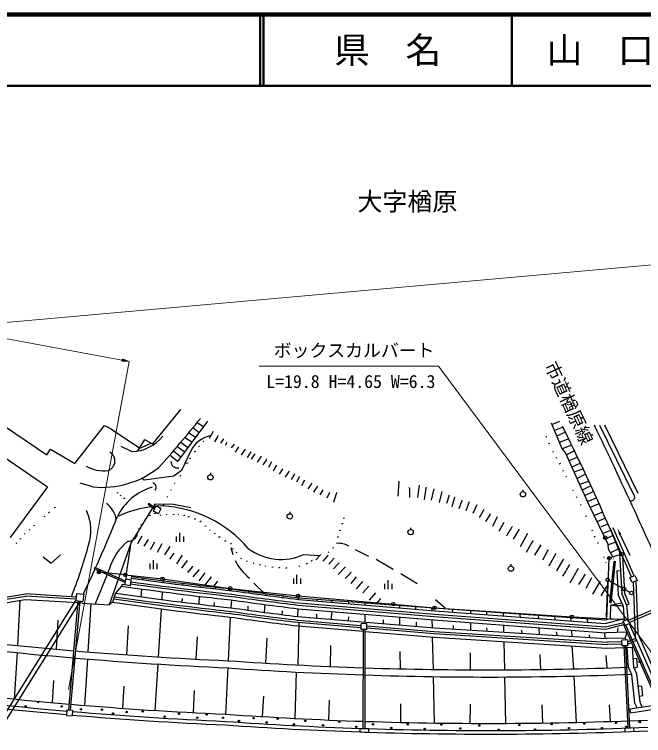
# Model space of a CAD drawing. Units: millimetres, scale not verified. Extents: x 40004 to 680061, y 20002 to 380034.
# Drawn here: x 263384 to 351495, y 279002 to 380034 of the extents above; entities that cross this region are included whole.
import ezdxf
from ezdxf.enums import TextEntityAlignment as Align

# ---------------------------------------------------------------- set-up
doc = ezdxf.new("R2010")
doc.units = ezdxf.units.MM
doc.header["$LTSCALE"] = 1000.09
doc.header["$PDMODE"] = 32
doc.header["$PDSIZE"] = 500
for name, color, linetype, lineweight in [('M-BGD', 7, 'Continuous', 25), ('M-BMK-ROW', 30, 'Continuous', 25), ('M-STR-HTXT', 7, 'Continuous', 13), ('M-TTL', 2, 'Continuous', 140), ('M-TTL-LINE', 7, 'Continuous', 50), ('M-TTL-TXT', 7, 'Continuous', 50)]:
    doc.layers.add(name, color=color, linetype=linetype, lineweight=lineweight)
doc.layers.add('M-BMK-HTXT', color=7, linetype='Continuous')
doc.styles.add('ＭＳ ゴシック', font='')
doc.styles.get('ＭＳ ゴシック').set_extended_font_data('MS Gothic')

msp = doc.modelspace()

# ---------------------------------------------------------------- hatches: boundary and pattern name
at = {"layer": 'M-BGD'}
msp.add_hatch(color=256, dxfattribs=at).paths.add_polyline_path([(348087, 307068), (347824, 308047), (348391, 307207)])
at = {"layer": 'M-STR-HTXT'}
msp.add_hatch(color=256, dxfattribs=at).paths.add_polyline_path([(279455, 331427), (278442, 331445), (278502, 331773)])

# ---------------------------------------------------------------- linework, layer by layer
at = {"layer": 'M-BGD'}
for p, q in [((286655, 324693), (282705, 319868)), ((254546, 323092), (268000, 313847)), ((260700, 323258), (263559, 321298)), ((271827, 317135), (276005, 322426)), ((276005, 322426), (276854, 322012)), ((290412, 323033), (286219, 317410)), ((288978, 322860), (289883, 322323)), ((338534, 322835), (340052, 319202)), ((338632, 322601), (339781, 323059)), ((345340, 322513), (350034, 312862)), ((346019, 322538), (350671, 312980)), ((263559, 321298), (267902, 318321)), ((276854, 322012), (280955, 319274)), ((287791, 321419), (287913, 321367)), ((287913, 321367), (288754, 320809)), ((288358, 322104), (288539, 322027)), ((288539, 322027), (289248, 321473)), ((291239, 321600), (290672, 320622)), ((340208, 322204), (339000, 321722)), ((340544, 321524), (339320, 320955)), ((280689, 318886), (281628, 320499)), ((281628, 320499), (282880, 319766)), ((287272, 320798), (287347, 320731)), ((287347, 320731), (288249, 320132)), ((291804, 320868), (291403, 320161)), ((291875, 321033), (291804, 320868)), ((292665, 320596), (292240, 319948)), ((337802, 320902), (337943, 320890)), ((341015, 320566), (339701, 320042)), ((279775, 318803), (278326, 319523)), ((280955, 319274), (282530, 319971)), ((286188, 319520), (286297, 319423)), ((286297, 319423), (287226, 318759)), ((286704, 320125), (287680, 319369)), ((289209, 319491), (289327, 319538)), ((289811, 320210), (289929, 320257)), ((292959, 319688), (293195, 320124)), ((294138, 319817), (293725, 319310)), ((294732, 319365), (294307, 318717)), ((294826, 319471), (294732, 319365)), ((338202, 319899), (338379, 319970)), ((341433, 319708), (340081, 319168)), ((267902, 318321), (268433, 319130)), ((268433, 319130), (271827, 317135)), ((286219, 317410), (285126, 318291)), ((285647, 318891), (286710, 318068)), ((288077, 318902), (286789, 316132)), ((288607, 318772), (288784, 318843)), ((296405, 318597), (295980, 317949)), ((296476, 318762), (296405, 318597)), ((296945, 318354), (296520, 317705)), ((297040, 318460), (296945, 318354)), ((338790, 318767), (338908, 318814)), ((340052, 319202), (340571, 318589)), ((340571, 318589), (341795, 315864)), ((341828, 318890), (340678, 318350)), ((287899, 317806), (288076, 317876)), ((298619, 317586), (298194, 316938)), ((298690, 317751), (298619, 317586)), ((299397, 317349), (298960, 316560)), ((339261, 317929), (339379, 317976)), ((342261, 317987), (341057, 317506)), ((287278, 317183), (287733, 317193)), ((300069, 316865), (299632, 316076)), ((300880, 316286), (300455, 315638)), ((300974, 316392), (300880, 316286)), ((339673, 317068), (339909, 317162)), ((342650, 317166), (341454, 316622)), ((343023, 316377), (341786, 315883)), ((285727, 315367), (281576, 314804)), ((286789, 316132), (285727, 315367)), ((286529, 315413), (286706, 315484)), ((290838, 315818), (290838, 315568)), ((302553, 315518), (302128, 314870)), ((302624, 315683), (302553, 315518)), ((303331, 315282), (302895, 314492)), ((340191, 316113), (340309, 316160)), ((340698, 315358), (340603, 315252)), ((341795, 315864), (343854, 311216)), ((343380, 315612), (342180, 314996)), ((274371, 313843), (272591, 314363)), ((281576, 314804), (281195, 315049)), ((285785, 314365), (285903, 314412)), ((304003, 314798), (303566, 314008)), ((304993, 314373), (304922, 314208)), ((317148, 312523), (317268, 314622)), ((343819, 314666), (342550, 314160)), ((268000, 313847), (262775, 306754)), ((285278, 313410), (285396, 313457)), ((304922, 314208), (304497, 313559)), ((305842, 313959), (305287, 313122)), ((306596, 313440), (306136, 312709)), ((318612, 313825), (318694, 313619)), ((318694, 313619), (318728, 312333)), ((320074, 314101), (319813, 312356)), ((321005, 313652), (320756, 312049)), ((321017, 313794), (321005, 313652)), ((322137, 313557), (321747, 311965)), ((334598, 313433), (334598, 313183)), ((341580, 313317), (341698, 313364)), ((344131, 313988), (342903, 313364)), ((277778, 313015), (277896, 313062)), ((278202, 312637), (278320, 312684)), ((278709, 312224), (278886, 312295)), ((284770, 312455), (284888, 312502)), ((307504, 313050), (307126, 312284)), ((308459, 312884), (308069, 311635)), ((308530, 313049), (308459, 312884)), ((323245, 313179), (322890, 311670)), ((324259, 312694), (323904, 311527)), ((324989, 312234), (324635, 311067)), ((325060, 312399), (324989, 312234)), ((342134, 312444), (342040, 312338)), ((344500, 313180), (343238, 312608)), ((343597, 311797), (344892, 312314)), ((283070, 311409), (279750, 306070)), ((282217, 311534), (282097, 311375)), ((282963, 310721), (282097, 311375)), ((283084, 310880), (282217, 311534)), ((285659, 311391), (283070, 311409)), ((284274, 311300), (284345, 311465)), ((284331, 311157), (284274, 311300)), ((288108, 310915), (285659, 311391)), ((325980, 311809), (325637, 310783)), ((326050, 311974), (325980, 311809)), ((327088, 311772), (326580, 310476)), ((328160, 311312), (327605, 310133)), ((342758, 311394), (342664, 311288)), ((343854, 311216), (346480, 305838)), ((345265, 311483), (343975, 310969)), ((268142, 310264), (268319, 310334)), ((268968, 310935), (269145, 311006)), ((282843, 310444), (283204, 311157)), ((283557, 310082), (282843, 310444)), ((282976, 310098), (283212, 310193)), ((283918, 310796), (283204, 311157)), ((283557, 310082), (283918, 310796)), ((283719, 310805), (283896, 310876)), ((301940, 310340), (301940, 310090)), ((329032, 310497), (328466, 309519)), ((329103, 310662), (329032, 310497)), ((344525, 309843), (345772, 310341)), ((267552, 309686), (267670, 309733)), ((281654, 309298), (281831, 309368)), ((282268, 309816), (282445, 309887)), ((283813, 309885), (283931, 309933)), ((284673, 309956), (284791, 310003)), ((285558, 309967), (285735, 310037)), ((286301, 309990), (286419, 310037)), ((287055, 309812), (287232, 309883)), ((287727, 309670), (287904, 309741)), ((288611, 309339), (288788, 309410)), ((309423, 309440), (309600, 309511)), ((329952, 309907), (329361, 308988)), ((330023, 310072), (329952, 309907)), ((331013, 309647), (330328, 308280)), ((343358, 309719), (343535, 309790)), ((346156, 309470), (344970, 308930)), ((266078, 308414), (266254, 308485)), ((281076, 308520), (281312, 308614)), ((289554, 309032), (289342, 308879)), ((290037, 308336), (290214, 308406)), ((309379, 308694), (309202, 308623)), ((331943, 308856), (331211, 307607)), ((346520, 308634), (345523, 308236)), ((264874, 307319), (264779, 307212)), ((265429, 307813), (265605, 307884)), ((280938, 308009), (280761, 307938)), ((286548, 306153), (286548, 307403)), ((290732, 307793), (290850, 307840)), ((291404, 307309), (291522, 307356)), ((308879, 307719), (309056, 307790)), ((318872, 308128), (318872, 307878)), ((334089, 307935), (333227, 306497)), ((335232, 307297), (334193, 305447)), ((344253, 307820), (344300, 307702)), ((345753, 307325), (346890, 307779)), ((349803, 301239), (346881, 307963)), ((350169, 301399), (347248, 308122)), ((348239, 307138), (349553, 304256)), ((264154, 306553), (264331, 306623)), ((281228, 306940), (280626, 305879)), ((282100, 306467), (281510, 305548)), ((286047, 306903), (286047, 306153)), ((287048, 306903), (287048, 306153)), ((291958, 306778), (292253, 306895)), ((292854, 306246), (293030, 306317)), ((308631, 306800), (308808, 306870)), ((335903, 306129), (335065, 304632)), ((336033, 306318), (335903, 306129)), ((344570, 306853), (344747, 306924)), ((347213, 307025), (346141, 306531)), ((346491, 305705), (347589, 306143)), ((263647, 305940), (263764, 305987)), ((279750, 306070), (276674, 297337)), ((279022, 301383), (279750, 306070)), ((283008, 306078), (282406, 305017)), ((284045, 305876), (283372, 304651)), ((285153, 305498), (284398, 304308)), ((293797, 305939), (293643, 305810)), ((293690, 305350), (293949, 304359)), ((293902, 305161), (294079, 305231)), ((307934, 305291), (308111, 305362)), ((337094, 305715), (336232, 304278)), ((345100, 306039), (345088, 305898)), ((346480, 305838), (346538, 305177)), ((346538, 305177), (347176, 304007)), ((348004, 305156), (346846, 304613)), ((348063, 305247), (348432, 298884)), ((268514, 303165), (269836, 304308)), ((285730, 304566), (285116, 303706)), ((286874, 304270), (286059, 303057)), ((294456, 304630), (294574, 304677)), ((303924, 304374), (306169, 304215)), ((306318, 304373), (305598, 303607)), ((307214, 304183), (306553, 303441)), ((307308, 304289), (307214, 304183)), ((307344, 304714), (307462, 304761)), ((311105, 305053), (311270, 304982)), ((311270, 304982), (312968, 304155)), ((338048, 304866), (337340, 303557)), ((338119, 305031), (338048, 304866)), ((339215, 304511), (338211, 302743)), ((348467, 304415), (346694, 303856)), ((348526, 304185), (348828, 298978)), ((267418, 304027), (268514, 303165)), ((282841, 302338), (282841, 303588)), ((287581, 303527), (286778, 302455)), ((295045, 303839), (295186, 303827)), ((295893, 303426), (296011, 303473)), ((296931, 303225), (296836, 303119)), ((304241, 303065), (304477, 303160)), ((304961, 303489), (305138, 303560)), ((308157, 303876), (307401, 303027)), ((308840, 303191), (308746, 303085)), ((314040, 303694), (316433, 302325)), ((340158, 303520), (339296, 302082)), ((340287, 303708), (340158, 303520)), ((345924, 303975), (346042, 304022)), ((346206, 303267), (346324, 303314)), ((346353, 295274), (346694, 303856)), ((346748, 297623), (347382, 303414)), ((346947, 297601), (347579, 303380)), ((347319, 303784), (347302, 303777)), ((347382, 303414), (347579, 303380)), ((274638, 302567), (274555, 302385)), ((278861, 300431), (274555, 302385)), ((278943, 300613), (274638, 302567)), ((276685, 302392), (276429, 301754)), ((282341, 303088), (282341, 302338)), ((283341, 303088), (283341, 302338)), ((288276, 302642), (287638, 301841)), ((288370, 302748), (288276, 302642)), ((289242, 302276), (288357, 301239)), ((297673, 302906), (297850, 302976)), ((298487, 302752), (298605, 302799)), ((299442, 302586), (299619, 302656)), ((300432, 302503), (300609, 302573)), ((301399, 302478), (301576, 302549)), ((303274, 302748), (303392, 302795)), ((308746, 303085), (308085, 302343)), ((309641, 302554), (308732, 301576)), ((309736, 302660), (309641, 302554)), ((332918, 303014), (332918, 302764)), ((342314, 302398), (341146, 300359)), ((347746, 302082), (348245, 302111)), ((276354, 301568), (274707, 297458)), ((279022, 301382), (278964, 300917)), ((279754, 300793), (279820, 301272)), ((290055, 301780), (289194, 300684)), ((290951, 301249), (289995, 300047)), ((302947, 300272), (302947, 301522)), ((310431, 301775), (309711, 301009)), ((310501, 301940), (310431, 301775)), ((311267, 301220), (310477, 300289)), ((317493, 301722), (319768, 300306)), ((343304, 301631), (342383, 300169)), ((344200, 301099), (344129, 300934)), ((347746, 302082), (347938, 298765)), ((349574, 301138), (350279, 301447)), ((349882, 300433), (349574, 301138)), ((350279, 301447), (350588, 300742)), ((278489, 300175), (278400, 299921)), ((278840, 300127), (278489, 300175)), ((278840, 300127), (278964, 300917)), ((279630, 300002), (278840, 300127)), ((279754, 300793), (278964, 300917)), ((279630, 300002), (279754, 300793)), ((281345, 301064), (281321, 300830)), ((284224, 300448), (284238, 300684)), ((286922, 300346), (286914, 300109)), ((291811, 300635), (291186, 299813)), ((296917, 300348), (298421, 298910)), ((302447, 301022), (302447, 300272)), ((303447, 301022), (303447, 300272)), ((312128, 300606), (311242, 299570)), ((315231, 300273), (315231, 299523)), ((315731, 299523), (315731, 300773)), ((316231, 300273), (316231, 299523)), ((344129, 300934), (343421, 299626)), ((345414, 300627), (344351, 298835)), ((350588, 300742), (349882, 300433)), ((350039, 300501), (350297, 292875)), ((350433, 300674), (350680, 293371)), ((278400, 299921), (277555, 298936)), ((281190, 299536), (281080, 298448)), ((284074, 298053), (284142, 299148)), ((289342, 300053), (289330, 299816)), ((291536, 299797), (291516, 299561)), ((293804, 299543), (293792, 299306)), ((296204, 299213), (296191, 298977)), ((312917, 299828), (312162, 298979)), ((313011, 299934), (312917, 299828)), ((345554, 298563), (346416, 300001)), ((255289, 297296), (264982, 298858)), ((255337, 297000), (264986, 298555)), ((272024, 298396), (264982, 298858)), ((271982, 298097), (264986, 298555)), ((272097, 298928), (271960, 297937)), ((272097, 298928), (273088, 298791)), ((273088, 298791), (272951, 297801)), ((277555, 298936), (277114, 297685)), ((286853, 298193), (286838, 297704)), ((289261, 298515), (289203, 297418)), ((298541, 298902), (298527, 298666)), ((300985, 298588), (300972, 298352)), ((303148, 298082), (303155, 298320)), ((303159, 298081), (322248, 296491)), ((303165, 298318), (322123, 296895)), ((305720, 298126), (305716, 297868)), ((313930, 299001), (313045, 297965)), ((314661, 298199), (314077, 297507)), ((322372, 298063), (323727, 296895)), ((348624, 297199), (347938, 298765)), ((349124, 297303), (348432, 298884)), ((349490, 297463), (348828, 298978)), ((349371, 295159), (357313, 298624)), ((349497, 294832), (357438, 298297)), ((246271, 256717), (271995, 297933)), ((246882, 256632), (272646, 297843)), ((264900, 298035), (255099, 296407)), ((263863, 291617), (264197, 297918)), ((272305, 297604), (264900, 298035)), ((270982, 282602), (272329, 297880)), ((271221, 282580), (272569, 297864)), ((271960, 297937), (272951, 297801)), ((272891, 297570), (272545, 297590)), ((272891, 297570), (276674, 297337)), ((273710, 290720), (274135, 297493)), ((277114, 297685), (276674, 297337)), ((291353, 297648), (291312, 297172)), ((293796, 297997), (293702, 296904)), ((296092, 297148), (296061, 296579)), ((298448, 297365), (298382, 296270)), ((303128, 297279), (322181, 295694)), ((303146, 297579), (322206, 295993)), ((307836, 297968), (307828, 297692)), ((310183, 297791), (310178, 297496)), ((312483, 297304), (312483, 297619)), ((317312, 297256), (317315, 296902)), ((319559, 297088), (319573, 296714)), ((346748, 297623), (346947, 297601)), ((346845, 297266), (346795, 295358)), ((346845, 297266), (348441, 297616)), ((348624, 297199), (348789, 295114)), ((349099, 297360), (349276, 295327)), ((349124, 297303), (349490, 297463)), ((283570, 290008), (283960, 296757)), ((300867, 296466), (300839, 295955)), ((303086, 295676), (303115, 296777)), ((303125, 296776), (322140, 295195)), ((305683, 296032), (305673, 295463)), ((307793, 296388), (307763, 295291)), ((321873, 296522), (321864, 296915)), ((322123, 296895), (341330, 295566)), ((322248, 296491), (346133, 294723)), ((324700, 296717), (324719, 296308)), ((327260, 296540), (327258, 296120)), ((329506, 296384), (329508, 295954)), ((331873, 295779), (331863, 296221)), ((334140, 296063), (334193, 295607)), ((269446, 295177), (269231, 291097)), ((293617, 295604), (293327, 289485)), ((303082, 295173), (311948, 294442)), ((303096, 295675), (322199, 294101)), ((310153, 295638), (310145, 295094)), ((312484, 294901), (312484, 295998)), ((315030, 295200), (315035, 294691)), ((317326, 295595), (317336, 294502)), ((321926, 294123), (321902, 295215)), ((322140, 295195), (346247, 293411)), ((322181, 295694), (346213, 293915)), ((322206, 295993), (346162, 294220)), ((336752, 295883), (336769, 295416)), ((339002, 295727), (339062, 295247)), ((341357, 295077), (341331, 295566)), ((341331, 295566), (346189, 295229)), ((343574, 295410), (343642, 294908)), ((346133, 294723), (348604, 295351)), ((346189, 295229), (346796, 295384)), ((348646, 295052), (349287, 295332)), ((348926, 294410), (348646, 295052)), ((349287, 295332), (349568, 294691)), ((279302, 294388), (279087, 290308)), ((303061, 294370), (312248, 293613)), ((303074, 294872), (311955, 294140)), ((303125, 288889), (303278, 294809)), ((312743, 294682), (311943, 294665)), ((311961, 293865), (311943, 294665)), ((312760, 293883), (312743, 294682)), ((312750, 294376), (322186, 293599)), ((312756, 294074), (322178, 293297)), ((319638, 294875), (319658, 294310)), ((322199, 294101), (346273, 292580)), ((324806, 294441), (324829, 293935)), ((327252, 294817), (327247, 293782)), ((329518, 294084), (329521, 293638)), ((331924, 293487), (331902, 294473)), ((336819, 294109), (336855, 293175)), ((346157, 294214), (348727, 294866)), ((346230, 293923), (348849, 294588)), ((347862, 293434), (347959, 294095)), ((353648, 283354), (348734, 294511)), ((349568, 294691), (348926, 294410)), ((353523, 284130), (349009, 294447)), ((353964, 284493), (349513, 294667)), ((312760, 293883), (311961, 293865)), ((312246, 279990), (312248, 293872)), ((312486, 279990), (312488, 293877)), ((312488, 293593), (322165, 292795)), ((322178, 293297), (346408, 291767)), ((322186, 293599), (346425, 292068)), ((334406, 293777), (334458, 293326)), ((339272, 293549), (339338, 293018)), ((341475, 292883), (341427, 293768)), ((343880, 293132), (343935, 292728)), ((346009, 293429), (346065, 292593)), ((349182, 293495), (346247, 293411)), ((348924, 292656), (349182, 293495)), ((354388, 284895), (350680, 293371)), ((288961, 292841), (288796, 289706)), ((298746, 292664), (298534, 289145)), ((322056, 288263), (321955, 292813)), ((322165, 292795), (346315, 291270)), ((332042, 288211), (331953, 292177)), ((348924, 292656), (346273, 292580)), ((348475, 292126), (346425, 292068)), ((349271, 292394), (348471, 292376)), ((348488, 291576), (348471, 292376)), ((348924, 292656), (349028, 292388)), ((349288, 291594), (349271, 292394)), ((349276, 292156), (350397, 292646)), ((349283, 291831), (350517, 292372)), ((307663, 291600), (307584, 288680)), ((341717, 288344), (341482, 291575)), ((346315, 291270), (349929, 291365)), ((348484, 291826), (346408, 291767)), ((349288, 291594), (348488, 291576)), ((349351, 280070), (348762, 291582)), ((349591, 280079), (349002, 291588)), ((349381, 288577), (349177, 291345)), ((349929, 291365), (350089, 291435)), ((350133, 288606), (349929, 291365)), ((350133, 288606), (349929, 291365)), ((263393, 284126), (263800, 290618)), ((317369, 290795), (317390, 288353)), ((327231, 290597), (327219, 288212)), ((336962, 290361), (337042, 288257)), ((346223, 290214), (346339, 288471)), ((273241, 283233), (273648, 289721)), ((283101, 282522), (283507, 289010)), ((350547, 289797), (350048, 289760)), ((350625, 288729), (350547, 289797)), ((293266, 288539), (292956, 281997)), ((349849, 287513), (349381, 288577)), ((350566, 287622), (350133, 288606)), ((350204, 288445), (350662, 288646)), ((350662, 288646), (350625, 288729)), ((302715, 281403), (302884, 287901)), ((322222, 280760), (322078, 287263)), ((332209, 280711), (332064, 287211)), ((342117, 280851), (341770, 287345)), ((350283, 283552), (349849, 287513)), ((351000, 283661), (350566, 287622)), ((268842, 286704), (268679, 283624)), ((278698, 285915), (278535, 282829)), ((288563, 285297), (288400, 282216)), ((349561, 282734), (364873, 285058)), ((351256, 285919), (350759, 285865)), ((351401, 284594), (351256, 285919)), ((298254, 284515), (298082, 281662)), ((307456, 283947), (307381, 281183)), ((349644, 282190), (364956, 284514)), ((350904, 284539), (351401, 284594)), ((317434, 283427), (317457, 280850)), ((327196, 283410), (327182, 280712)), ((337230, 283306), (337327, 280760)), ((346681, 283326), (346837, 280983)), ((350575, 282888), (350283, 283552)), ((351292, 282997), (351000, 283661)), ((270729, 282626), (270654, 281830)), ((270729, 282626), (271525, 282551)), ((271525, 282551), (271450, 281754)), ((349561, 282732), (349644, 282188)), ((270654, 281830), (271450, 281754)), ((311772, 280016), (311753, 279518)), ((312971, 279970), (312952, 279472)), ((348852, 280051), (348877, 279552)), ((350091, 280098), (350116, 279598))]:
    msp.add_line(p, q, dxfattribs=at)
for centre, radius in [((290838, 315193), 375), ((334598, 312807), 375), ((301940, 309715), 375), ((318872, 307503), 375), ((332918, 302389), 375), ((350940, 289333), 100), ((264949, 283118), 100), ((266750, 283715), 100), ((269986, 283087), 100), ((272693, 282678), 100), ((275630, 282632), 100), ((277181, 282111), 100), ((279091, 282303), 100), ((281347, 282390), 100), ((286413, 282058), 100), ((290299, 281967), 100), ((284432, 281652), 100), ((288989, 281502), 100), ((292582, 281498), 100), ((294836, 281050), 100), ((296871, 281438), 100), ((298687, 280852), 100), ((300247, 281352), 100), ((304111, 281054), 100), ((308865, 280957), 100), ((347648, 280777), 100), ((350971, 280887), 100), ((302522, 280576), 100), ((306590, 280459), 100), ((311286, 280227), 100), ((313606, 280579), 100), ((316150, 280070), 100), ((318474, 280575), 100), ((320856, 279942), 100), ((323167, 280547), 100), ((325817, 280002), 100), ((328512, 280406), 100), ((331194, 279815), 100), ((334083, 280475), 100), ((336287, 279842), 100), ((338626, 280604), 100), ((341048, 280053), 100), ((343176, 280683), 100), ((345687, 280042), 100), ((349074, 280238), 100)]:
    msp.add_circle(centre, radius, dxfattribs=at)
for centre, radius, start, end in [((151414, 434929), 177435, 318.16024, 321.06599), ((78814, 192352), 291870, 22.56941, 26.44324), ((-340268, -6565), 759823, 23.66069, 25.66217), ((279722, 324463), 5660, 270.53763, 321.88358), ((291682, 317062), 4048, 100.96456, 152.9627), ((276062, 317463), 1402, 289.51838, 60.86224), ((308402, 310122), 15570, 144.60226, 148.29748), ((286199, 317401), 896, 176.59412, 284.53937), ((310616, 309110), 15570, 144.60226, 148.29748), ((275938, 321408), 5300, 241.61695, 276.42236), ((275651, 326503), 12725, 264.22505, 308.69079), ((314550, 307042), 15570, 144.60226, 148.29748), ((282586, 313761), 655, 322.77007, 74.00939), ((284898, 306256), 7870, 106.51633, 154.22521), ((349707, 312416), 553, 259.5558, 53.74098), ((274384, 308830), 3276, 7.23501, 55.15999), ((267131, 307738), 6960, 341.40484, 23.86559), ((284473, 295595), 15580, 91.29792, 115.31726), ((283131, 294059), 17140, 40.67285, 86.69059), ((95488, 383284), 196620, 335.74558, 338.01547), ((343280, 301177), 12407, 144.95672, 152.2923), ((279293, 307581), 1360, 268.53548, 351.8439), ((284247, 300090), 7905, 129.13082, 163.07146), ((197430, 326955), 79251, 338.91075, 344.30681), ((300741, 311307), 7628, 232.81235, 294.66172), ((308750, 303070), 2868, 58.86361, 94.9966), ((301748, 307548), 8481, 208.25786, 229.96101), ((95488, 383284), 196620, 334.55229, 335.6873), ((324255, 311633), 18976, 327.1871, 333.05844), ((350093, 812360), 515897, 262.17109, 263.73597), ((349998, 810824), 515397, 262.16095, 263.73597), ((349998, 810824), 515097, 262.16158, 263.73597), ((349998, 810824), 514597, 262.15826, 263.73814), ((349998, 810824), 515897, 262.02239, 263.73597), ((365422, 810445), 515897, 262.02023, 263.06883), ((365327, 808909), 514597, 262.01806, 263.06118), ((349850, 808428), 515397, 261.90603, 263.73597), ((349850, 808428), 515097, 261.9127, 263.73597), ((349850, 808428), 514597, 261.92385, 263.73597), ((365327, 808909), 515397, 262.02023, 263.06848), ((365327, 808909), 515097, 262.02023, 263.06646), ((349850, 808428), 515897, 261.89492, 263.73597), ((365327, 808909), 515897, 262.02023, 263.0749), ((372875, 966339), 669579, 267.77208, 267.82247), ((372875, 966339), 669579, 267.82247, 267.92439), ((365179, 806513), 515397, 262.02023, 263.0791), ((365179, 806513), 515097, 262.02023, 263.07594), ((365179, 806513), 514597, 262.02023, 263.07066), ((365179, 806513), 515897, 262.02023, 263.08435), ((348307, 337900), 42569, 267.96406, 270.62445), ((316561, 815570), 526597, 262.51899, 265.11438), ((316561, 815570), 527597, 262.53583, 265.11409), ((316561, 815570), 526597, 265.14049, 267.46656), ((316561, 815570), 527597, 265.14015, 267.46656), ((329759, 807827), 519620, 265.97479, 268.06864), ((329761, 807720), 520514, 265.97667, 268.07178), ((329759, 807827), 519620, 268.09512, 272.16407), ((329761, 807720), 520514, 268.09822, 272.20794), ((316561, 815570), 534097, 262.42476, 265.11224), ((316561, 815570), 535097, 262.42476, 265.08456), ((316561, 815570), 535597, 262.42476, 265.08411), ((316561, 815570), 534097, 265.13798, 267.46656), ((316561, 815570), 535097, 265.17022, 267.46656), ((329780, 806419), 525713, 265.98887, 268.08877), ((316561, 815570), 535597, 265.1697, 267.46656), ((329780, 806419), 526713, 265.98887, 268.04072), ((329780, 806419), 525713, 268.11494, 272.42715), ((329780, 806419), 527213, 265.98887, 268.04052), ((329780, 806419), 526713, 268.04072, 268.17126), ((329780, 806419), 526713, 268.17126, 272.42715), ((329780, 806419), 527213, 268.04052, 268.17094), ((329780, 806419), 527213, 268.17094, 272.42715)]:
    msp.add_arc(centre, radius, start, end, dxfattribs=at)
for p in [(346127, 306724), (348467, 304415), (346694, 303856)]:
    msp.add_point(p, dxfattribs=at)
at = {"layer": 'M-BMK-ROW'}
for p, q in [((278909, 301518), (275224, 301917)), ((278909, 301518), (284118, 300953)), ((284118, 300953), (293589, 299628)), ((346448, 300560), (346279, 295642)), ((348528, 299673), (346676, 300690)), ((293589, 299628), (303099, 298578)), ((348967, 299433), (349574, 299099)), ((303099, 298578), (316415, 297413)), ((316415, 297413), (322211, 296905)), ((322211, 296905), (341441, 295644)), ((341441, 295644), (346269, 295411))]:
    msp.add_line(p, q, dxfattribs=at)
for centre in [(275224, 301917), (278909, 301518), (284118, 300953), (346457, 300810), (293589, 299628), (348748, 299553), (349793, 298979), (303099, 298578), (316415, 297413), (322211, 296905), (341441, 295644)]:
    msp.add_circle(centre, 250, dxfattribs=at)
for p in [(275224, 301917), (278909, 301518), (284118, 300953), (293589, 299628), (303099, 298578), (316415, 297413), (322211, 296905), (341441, 295644)]:
    msp.add_point(p, dxfattribs=at)
at = {"layer": 'M-STR-HTXT'}
for p, q in [((279455, 331427), (75659, 369133)), ((244798, 335323), (538078, 361478)), ((270952, 285470), (279455, 331427)), ((322784, 330734), (297663, 330734)), ((322784, 330734), (357333, 284241))]:
    msp.add_line(p, q, dxfattribs=at)
msp.add_lwpolyline([(279455, 331427), (278442, 331445), (278502, 331773)], close=True, dxfattribs=at)
at = {"layer": 'M-TTL'}
msp.add_line((680061, 380034), (40004, 380034), dxfattribs=at)
at = {"layer": 'M-TTL-LINE'}
for p, q in [((297777, 380034), (297777, 370033)), ((298277, 380034), (298277, 370033)), ((333030, 380034), (333030, 370033)), ((40004, 370033), (680061, 370033))]:
    msp.add_line(p, q, dxfattribs=at)

# ---------------------------------------------------------------- texts
at = {"layer": 'M-BGD', "style": 'ＭＳ ゴシック'}
msp.add_text('市道楢原線', height=1833, rotation=295, dxfattribs=at).set_placement((341053, 325598), align=Align.MIDDLE_CENTER)
at = {"layer": 'M-BMK-HTXT', "style": 'ＭＳ ゴシック'}
msp.add_text('大字楢原', height=2566, dxfattribs=at).set_placement((318419, 353828), align=Align.MIDDLE_CENTER)
at = {"layer": 'M-STR-HTXT', "style": 'ＭＳ ゴシック'}
for s, p in [('ボックスカルバート', (299702, 331496)), ('L=19.8 H=4.65 W=6.3', (298647, 327147))]:
    msp.add_text(s, height=1833, dxfattribs=at).set_placement(p, align=Align.BOTTOM_LEFT)
at = {"layer": 'M-TTL-TXT', "style": 'ＭＳ ゴシック'}
for s, p in [('県\u3000名', (315653, 375034)), ('山\u3000口\u3000県', (350406, 375034))]:
    msp.add_text(s, height=3666, dxfattribs=at).set_placement(p, align=Align.MIDDLE_CENTER)

doc.saveas('drawing.dxf')
